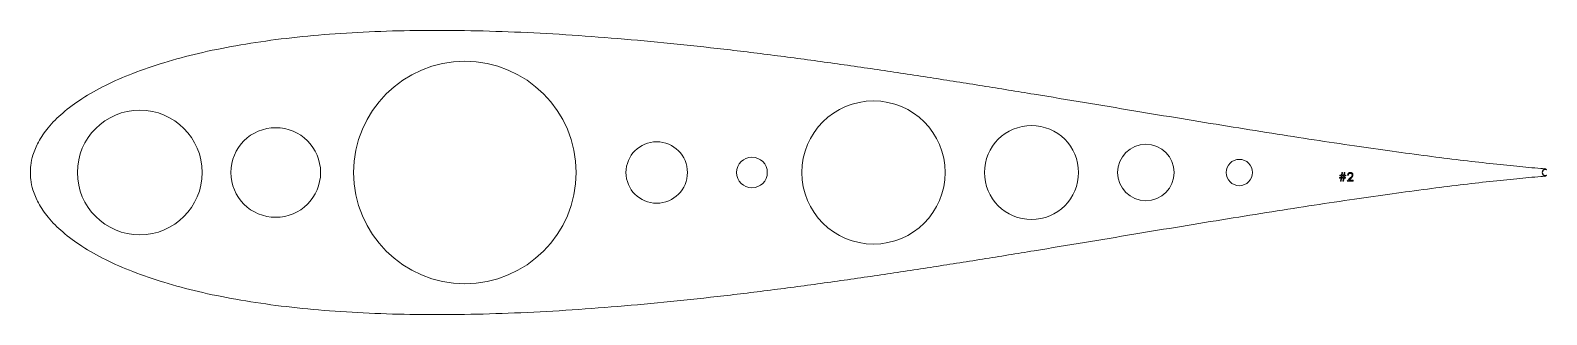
# Model space of a CAD drawing. Header units: inches. Extents: x 2.46 to 8.63, y 4.66 to 5.81.
import ezdxf

# ---------------------------------------------------------------- set-up
doc = ezdxf.new("R2010")
doc.units = ezdxf.units.IN
doc.header["$MEASUREMENT"] = 0

msp = doc.modelspace()

# ---------------------------------------------------------------- linework, layer by layer
at = {"color": 5, "linetype": 'Continuous', "lineweight": 5, "flags": 128}
for points in [[(7.8121, 5.2132), (7.8121, 5.211), (7.8121, 5.211), (7.8055, 5.211), (7.8055, 5.211), (7.8038, 5.199), (7.8038, 5.199), (7.8011, 5.199), (7.8011, 5.199), (7.8029, 5.211), (7.8029, 5.211), (7.7958, 5.211), (7.7958, 5.211), (7.794, 5.199), (7.794, 5.199), (7.7914, 5.199), (7.7914, 5.199), (7.7932, 5.211), (7.7932, 5.211), (7.7874, 5.211), (7.7874, 5.211), (7.7874, 5.2132), (7.7874, 5.2132), (7.7935, 5.2132), (7.7935, 5.2132), (7.7947, 5.2211), (7.7947, 5.2211), (7.7883, 5.2211), (7.7883, 5.2211), (7.7883, 5.2233), (7.7883, 5.2233), (7.795, 5.2233), (7.795, 5.2233), (7.7967, 5.2344), (7.7967, 5.2344), (7.7993, 5.2344), (7.7993, 5.2344), (7.7977, 5.2233), (7.7977, 5.2233), (7.8047, 5.2233), (7.8047, 5.2233), (7.8064, 5.2344), (7.8064, 5.2344), (7.809, 5.2344), (7.809, 5.2344), (7.8074, 5.2233), (7.8074, 5.2233), (7.813, 5.2233), (7.813, 5.2233), (7.813, 5.2211), (7.813, 5.2211), (7.8071, 5.2211), (7.8071, 5.2211), (7.8059, 5.2132), (7.8059, 5.2132), (7.8121, 5.2132)], [(7.8044, 5.2211), (7.7973, 5.2211), (7.7973, 5.2211), (7.7962, 5.2132), (7.7962, 5.2132), (7.8032, 5.2132), (7.8032, 5.2132), (7.8044, 5.2211)], [(7.8232, 5.2229), (7.8201, 5.2229), (7.8201, 5.2229), (7.8202, 5.2241), (7.8203, 5.2253), (7.8206, 5.2264), (7.821, 5.2275), (7.8214, 5.2285), (7.822, 5.2294), (7.8227, 5.2303), (7.8234, 5.2311), (7.8242, 5.2319), (7.8251, 5.2326), (7.826, 5.2331), (7.827, 5.2336), (7.828, 5.2339), (7.8291, 5.2342), (7.8302, 5.2343), (7.8313, 5.2344), (7.8313, 5.2344), (7.8324, 5.2343), (7.8335, 5.2342), (7.8345, 5.2339), (7.8355, 5.2336), (7.8364, 5.2332), (7.8373, 5.2327), (7.8381, 5.232), (7.8388, 5.2313), (7.8395, 5.2305), (7.8401, 5.2297), (7.8406, 5.2289), (7.841, 5.228), (7.8413, 5.2271), (7.8415, 5.2261), (7.8417, 5.2252), (7.8417, 5.2241), (7.8417, 5.2241), (7.8416, 5.2227), (7.8414, 5.2213), (7.8409, 5.22), (7.8403, 5.2187), (7.8399, 5.218), (7.8394, 5.2173), (7.8388, 5.2165), (7.8382, 5.2157), (7.8375, 5.2148), (7.8366, 5.2138), (7.8357, 5.2128), (7.8347, 5.2118), (7.8347, 5.2118), (7.8261, 5.2026), (7.8261, 5.2026), (7.8422, 5.2026), (7.8422, 5.2026), (7.8422, 5.199), (7.8422, 5.199), (7.8188, 5.199), (7.8188, 5.199), (7.8321, 5.2133), (7.8321, 5.2133), (7.8331, 5.2143), (7.834, 5.2153), (7.8348, 5.2162), (7.8355, 5.217), (7.8361, 5.2177), (7.8366, 5.2184), (7.837, 5.219), (7.8374, 5.2196), (7.8379, 5.2206), (7.8383, 5.2217), (7.8385, 5.2227), (7.8386, 5.2239), (7.8386, 5.2239), (7.8386, 5.2246), (7.8385, 5.2252), (7.8383, 5.2259), (7.8381, 5.2265), (7.8378, 5.2271), (7.8374, 5.2277), (7.837, 5.2282), (7.8365, 5.2288), (7.8359, 5.2293), (7.8353, 5.2297), (7.8347, 5.23), (7.8341, 5.2303), (7.8334, 5.2306), (7.8327, 5.2307), (7.8319, 5.2308), (7.8312, 5.2308), (7.8312, 5.2308), (7.8303, 5.2308), (7.8296, 5.2307), (7.8288, 5.2305), (7.8281, 5.2303), (7.8275, 5.23), (7.8268, 5.2297), (7.8262, 5.2292), (7.8257, 5.2288), (7.8251, 5.2282), (7.8247, 5.2276), (7.8243, 5.227), (7.8239, 5.2262), (7.8237, 5.2255), (7.8234, 5.2247), (7.8233, 5.2238), (7.8232, 5.2229)]]:
    msp.add_lwpolyline(points, dxfattribs=at)
at = {"color": 1, "linetype": 'Continuous', "lineweight": 5}
for centre, radius in [((4.2288, 5.2342), 0.4526), ((5.8913, 5.2342), 0.2915), ((2.9062, 5.2342), 0.2538), ((3.4592, 5.2342), 0.1825), ((6.5339, 5.2342), 0.1911), ((5.0092, 5.2342), 0.125), ((6.9994, 5.2342), 0.115), ((5.3967, 5.2342), 0.0625), ((7.3795, 5.2342), 0.0536)]:
    msp.add_circle(centre, radius, dxfattribs=at)
at = {"color": 7, "linetype": 'Continuous', "lineweight": 25}
for centre, radius, start, end in [((8.6239, 5.2342), 0.0123, 60.89952, 299.10048), ((8.6191, 5.2342), 0.0152, 44.98397, 85.24624), ((8.6191, 5.2342), 0.0152, 274.75376, 315.01603)]:
    msp.add_arc(centre, radius, start, end, dxfattribs=at)
at = {"color": 1, "linetype": 'Continuous', "lineweight": 5}
msp.add_open_spline([(8.6204, 5.2494), (8.6154, 5.2498), (8.578, 5.2529), (8.5044, 5.2597), (8.3951, 5.2711), (8.274, 5.2851), (8.1414, 5.3017), (7.998, 5.321), (7.8444, 5.3429), (7.6813, 5.3674), (7.5093, 5.3942), (7.3293, 5.4231), (7.1419, 5.4538), (6.9478, 5.486), (6.748, 5.5193), (6.5432, 5.5532), (6.3341, 5.5871), (6.1217, 5.6207), (5.9068, 5.6533), (5.6903, 5.6843), (5.473, 5.7133), (5.2558, 5.7397), (5.0396, 5.7628), (4.8255, 5.7822), (4.6142, 5.7974), (4.4069, 5.8078), (4.2043, 5.8131), (4.0076, 5.8129), (3.8178, 5.8069), (3.6358, 5.7948), (3.4627, 5.7766), (3.2996, 5.752), (3.1475, 5.7211), (3.0075, 5.6839), (2.881, 5.6408), (2.769, 5.5921), (2.673, 5.5384), (2.5944, 5.4808), (2.5346, 5.4213), (2.4941, 5.3629), (2.4715, 5.3102), (2.4624, 5.2679), (2.4603, 5.2342), (2.4624, 5.2005), (2.4715, 5.1582), (2.4941, 5.1055), (2.5346, 5.0471), (2.5944, 4.9876), (2.673, 4.93), (2.769, 4.8763), (2.881, 4.8276), (3.0075, 4.7845), (3.1475, 4.7473), (3.2996, 4.7164), (3.4627, 4.6918), (3.6358, 4.6736), (3.8178, 4.6615), (4.0076, 4.6555), (4.2043, 4.6553), (4.4069, 4.6606), (4.6142, 4.671), (4.8255, 4.6862), (5.0396, 4.7056), (5.2558, 4.7287), (5.473, 4.7551), (5.6903, 4.7841), (5.9068, 4.8151), (6.1217, 4.8477), (6.3341, 4.8813), (6.5432, 4.9153), (6.748, 4.9491), (6.9478, 4.9824), (7.1419, 5.0146), (7.3293, 5.0453), (7.5093, 5.0742), (7.6813, 5.101), (7.8444, 5.1255), (7.998, 5.1474), (8.1414, 5.1667), (8.274, 5.1834), (8.3951, 5.1973), (8.5044, 5.2087), (8.578, 5.2155), (8.6154, 5.2186), (8.6204, 5.219)], degree=3, knots=[0.020157, 0.020157, 0.020157, 0.020157, 0.0212709, 0.0285526, 0.0367807, 0.0459201, 0.0559318, 0.0667729, 0.0783971, 0.0907548, 0.1037932, 0.1174564, 0.1316862, 0.1464217, 0.1616, 0.1771561, 0.1930237, 0.2091348, 0.2254206, 0.2418116, 0.2582376, 0.2746286, 0.2909143, 0.3070252, 0.3228925, 0.3384483, 0.3536262, 0.3683612, 0.3825904, 0.396253, 0.4092904, 0.421647, 0.4332699, 0.4441092, 0.4541186, 0.4632551, 0.4714791, 0.4787553, 0.4850523, 0.490344, 0.4946098, 0.4978332, 0.5, 0.5021668, 0.5053902, 0.509656, 0.5149477, 0.5212447, 0.5285209, 0.5367449, 0.5458814, 0.5558908, 0.5667301, 0.578353, 0.5907096, 0.603747, 0.6174096, 0.6316388, 0.6463738, 0.6615517, 0.6771075, 0.6929748, 0.7090857, 0.7253714, 0.7417624, 0.7581884, 0.7745794, 0.7908652, 0.8069763, 0.8228439, 0.8384, 0.8535783, 0.8683138, 0.8825436, 0.8962068, 0.9092452, 0.9216029, 0.9332271, 0.9440682, 0.9540799, 0.9632193, 0.9714474, 0.9787291, 0.979843, 0.979843, 0.979843, 0.979843], dxfattribs=at)

doc.saveas('drawing.dxf')
